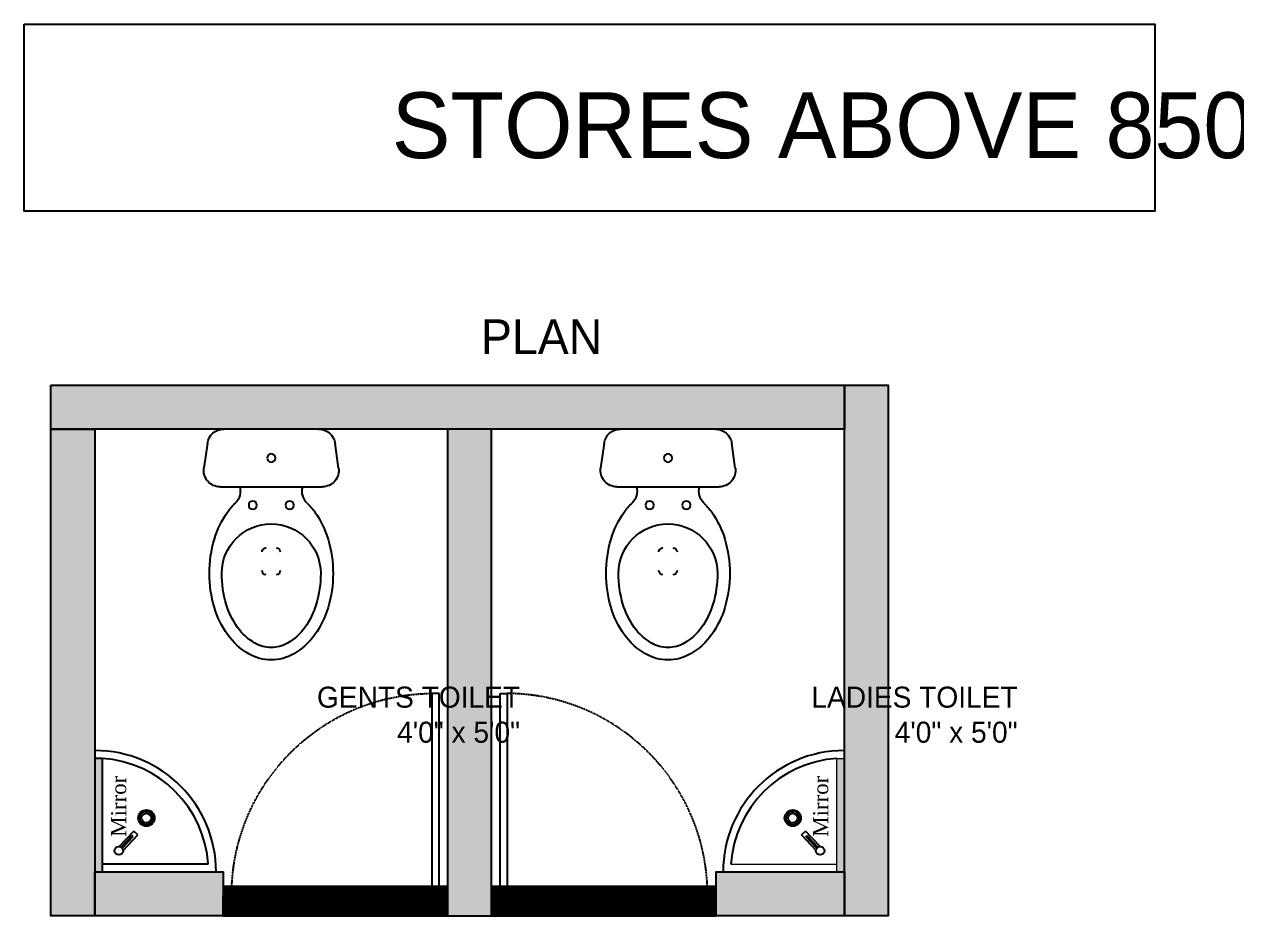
# Model space of a CAD drawing. Header units: millimetres. Extents: x 3470855 to 3479619, y -129111 to -121874.
# Drawn here: x 3470855 to 3474997, y -124920 to -121874 of the extents above; entities that cross this region are included whole.
import ezdxf

# ---------------------------------------------------------------- set-up
doc = ezdxf.new("R2010")
doc.units = ezdxf.units.MM
doc.header["$LTSCALE"] = 0.5
doc.header["$MEASUREMENT"] = 0
doc.linetypes.add('HIDDEN2', pattern=[0.1875, 0.125, -0.0625])
for name, color, linetype in [('A-Glazing', 4, 'Continuous'), ('door', 1, 'Continuous'), ('FINISHES', 7, 'Continuous'), ('hacth', 7, 'Continuous')]:
    doc.layers.add(name, color=color, linetype=linetype)
doc.layers.add('TEXT', color=7, linetype='Continuous', lineweight=30)
doc.styles.add('1', font='times.ttf')
doc.styles.add('ARIAL', font='eurr____.ttf', dxfattribs={"height": 6})
pattern_1 = [(45, (0, 208), (-0.0883883476483, 0.0883883476483), [])]

# ---------------------------------------------------------------- blocks, each defined once
blk = doc.blocks.new('dytyt')
at = {"color": 251, "true_color": 0x636466}
for p, q in [((3724428.6, -265177.9), (3724513.1, -265190)), ((3724364.3, -265582.5), (3724364.3, -265233.6)), ((3724561.5, -265245.7), (3724561.5, -265570.4)), ((3724513.1, -265626.2), (3724428.6, -265638.3))]:
    blk.add_line(p, q, dxfattribs=at)
for centre in [(3724301.7, -265345.2), (3724462.7, -265408.1), (3724301.7, -265471)]:
    blk.add_circle(centre, 14.1, dxfattribs=at)
for centre, radius, start, end in [((3724420.7, -265233.6), 56.3, 81.8699, 180), ((3724039.4, -265510.4), 309.3, 106.4817, 125.5377), ((3724068.7, -265609.4), 412.6, 90, 106.4817), ((3724068.7, -265609.4), 412.6, 73.5183, 90), ((3724097.9, -265510.4), 309.3, 54.4623, 73.5183), ((3724505.1, -265245.7), 56.3, 0, 81.8699), ((3723994.6, -265447.8), 232.3, 125.5377, 149.8906), ((3724039.4, -265510.4), 267.1, 106.4817, 125.5377), ((3724068.7, -265609.4), 370.3, 90, 106.4817), ((3724068.7, -265408.1), 169, 270, 90), ((3724142.7, -265447.8), 232.3, 44.309, 54.4623), ((3723994.6, -265447.8), 190.1, 125.5377, 149.8906), ((3724349.2, -265246.1), 56.3, 224.309, 285.5445), ((3723926.2, -265408.1), 153.2, 149.8906, 180), ((3723926.2, -265408.1), 110.9, 149.8906, 180), ((3724078, -265391.1), 14.1, 90, 180), ((3724141.9, -265391.1), 14.1, 0, 90), ((3723926.2, -265408.1), 153.2, 180, 210.1094), ((3723926.2, -265408.1), 110.9, 180, 210.1094), ((3724078, -265425.1), 14.1, 180, 270), ((3724141.9, -265425.1), 14.1, 270, 0), ((3723994.6, -265368.4), 190.1, 210.1094, 234.4623), ((3723994.6, -265368.4), 232.3, 210.1094, 234.4623), ((3724349.2, -265570), 56.3, 74.4555, 135.691), ((3724039.4, -265305.7), 267.1, 234.4623, 253.5183), ((3724142.7, -265368.4), 232.3, 305.5377, 315.691), ((3724039.4, -265305.7), 309.3, 234.4623, 253.5183), ((3724068.7, -265206.7), 370.3, 253.5183, 270), ((3724097.9, -265305.7), 309.3, 286.4817, 305.5377), ((3724420.7, -265582.5), 56.3, 180, 278.1301), ((3724505.1, -265570.4), 56.3, 278.1301, 0), ((3724068.7, -265206.7), 412.6, 253.5183, 270), ((3724068.7, -265206.7), 412.6, 270, 286.4817)]:
    blk.add_arc(centre, radius, start, end, dxfattribs=at)
blk = doc.blocks.new('rerr')
at = {"layer": 'A-Glazing', "lineweight": -2, "ltscale": 25}
h = blk.add_hatch(color=256, dxfattribs=at)
h.dxf.hatch_style = 1
h.paths.add_polyline_path([(3681807.5, -185693.4), (3681833.4, -185693.4), (3681833.4, -186081.2), (3681807.5, -186081.2)])
at = {"ltscale": 0.1}
for radius in [27.9, 22.9, 16.3]:
    blk.add_circle((3681657.1, -185897.5), radius, dxfattribs=at)
for radius, start, end in [(414.5, 90, 180), (388.6, 93.8226, 176.1774)]:
    blk.add_arc((3681833.4, -186081.2), radius, start, end, dxfattribs=at)
at = {"layer": 'A-Glazing', "lineweight": -2, "ltscale": 25}
blk.add_lwpolyline([(3681807.5, -185693.4), (3681833.4, -185693.4), (3681833.4, -186081.2), (3681807.5, -186081.2)], close=True, dxfattribs=at)
at = {"layer": 'FINISHES', "color": 0}
for p, q in [((3681686.4, -185955.1), (3681700.4, -185941.7)), ((3681736.5, -186007.9), (3681686.4, -185955.1)), ((3681750.6, -185994.5), (3681700.4, -185941.7)), ((3681701.7, -185960.6), (3681705.2, -185957.3)), ((3681739.4, -186000.3), (3681701.7, -185960.6)), ((3681705.2, -185957.3), (3681742.9, -185997))]:
    blk.add_line(p, q, dxfattribs=at)
blk.add_circle((3681751, -186009), 14.6, dxfattribs=at)
at = {"layer": 'TEXT', "color": 0, "lineweight": -2, "ltscale": 25}
for p, q in [((3681807.5, -186055.3), (3681807.5, -185693.4)), ((3681445.6, -186055.3), (3681807.5, -186055.3)), ((3681833.4, -186081.2), (3681418.8, -186081.2))]:
    blk.add_line(p, q, dxfattribs=at)
at = {"style": '1'}
blk.add_text('Mirror', height=51.82, rotation=90, dxfattribs=at).set_placement((3681778.2, -185961.4))
blk = doc.blocks.new('5454535')
at = {"layer": 'door'}
for points in [[(3698469.3, -261563.2), (3698469.3, -261525.7), (3698536.9, -261525.7), (3698536.9, -261554.2), (3698501.6, -261554.2), (3698501.6, -261563.2), (3698469.3, -261563.2)], [(3698469.3, -262238.6), (3698469.3, -262276.1), (3698536.9, -262276.1), (3698536.9, -262247.6), (3698501.6, -262247.6), (3698501.6, -262238.6), (3698469.3, -262238.6)]]:
    blk.add_lwpolyline(points, dxfattribs=at)
blk.add_lwpolyline([(3699212.2, -261554.2), (3699212.2, -261578.3), (3698536.9, -261578.3), (3698536.9, -261554.2)], close=True, dxfattribs=at)
at = {"layer": 'door', "color": 7, "linetype": 'HIDDEN2', "ltscale": 15}
blk.add_arc((3698538.4, -261573.8), 673.7, 269.8646, 359.6238, dxfattribs=at)

msp = doc.modelspace()

# ---------------------------------------------------------------- hatches: boundary and pattern name
at = {"layer": 'A-Glazing', "lineweight": -2, "ltscale": 25}
h = msp.add_hatch(color=256, dxfattribs=at)
h.dxf.hatch_style = 1
h.paths.add_polyline_path([(3471121.4, -124381.7), (3471095.5, -124381.7), (3471095.5, -124769.5), (3471121.4, -124769.5)])
at = {"layer": 'hacth', "ltscale": 0.5, "true_color": 0x636466, "transparency": 33554687}
h = msp.add_hatch(dxfattribs=at)
h.set_pattern_fill('ANSI31', color=251)
h.set_pattern_definition(pattern_1)
h.paths.add_polyline_path([(3473656.7, -123106.9), (3473806.7, -123106.9), (3473806.7, -124919.5), (3473656.7, -124919.5)])
h.paths.add_polyline_path([(3470945.5, -123106.9), (3473656.7, -123106.9), (3473656.7, -123256.9), (3470945.5, -123256.9)])
h.paths.add_polyline_path([(3472301.1, -124919.5), (3472451.1, -124919.5), (3472451.1, -123256.9), (3472301.1, -123256.9)])
h.paths.add_polyline_path([(3471095.5, -124919.5), (3470945.5, -124919.5), (3470945.5, -123256.9), (3471095.5, -123256.9)])
h.paths.add_polyline_path([(3471533.8, -124919.5), (3471095.5, -124919.5), (3471095.5, -124769.5), (3471533.8, -124769.5)])
h.paths.add_polyline_path([(3473656.7, -124919.5), (3473218.4, -124919.5), (3473218.4, -124769.5), (3473656.7, -124769.5)])
at = {"layer": 'hacth', "ltscale": 0.5, "true_color": 0x000000, "transparency": 33554687}
h = msp.add_hatch(dxfattribs=at)
h.set_pattern_fill('ANSI31', color=18)
h.set_pattern_definition([(45, (-917.30707, 208), (-0.0883883476483, 0.0883883476483), [])])
h.paths.add_polyline_path([(3472301.1, -124819.5), (3471533.8, -124819.5), (3471533.8, -124919.5), (3472301.1, -124919.5)])
h = msp.add_hatch(dxfattribs=at)
h.set_pattern_fill('ANSI31', color=18)
h.set_pattern_definition(pattern_1)
h.paths.add_polyline_path([(3473218.4, -124819.5), (3472451.1, -124819.5), (3472451.1, -124919.5), (3473218.4, -124919.5)])

# ---------------------------------------------------------------- linework, layer by layer
at = {"ltscale": 0.5}
for points in [[(3470854.5, -121873.5), (3474717, -121873.5), (3474717, -122512), (3470854.5, -122512)], [(3470945.5, -123106.9), (3473656.7, -123106.9), (3473656.7, -123256.9), (3470945.5, -123256.9)], [(3473656.7, -123106.9), (3473806.7, -123106.9), (3473806.7, -124919.5), (3473656.7, -124919.5)], [(3471095.5, -124919.5), (3470945.5, -124919.5), (3470945.5, -123256.9), (3471095.5, -123256.9)], [(3472301.1, -124919.5), (3472451.1, -124919.5), (3472451.1, -123256.9), (3472301.1, -123256.9)], [(3471533.8, -124919.5), (3471095.5, -124919.5), (3471095.5, -124769.5), (3471533.8, -124769.5)], [(3473656.7, -124919.5), (3473218.4, -124919.5), (3473218.4, -124769.5), (3473656.7, -124769.5)], [(3472301.1, -124819.5), (3471533.8, -124819.5), (3471533.8, -124919.5), (3472301.1, -124919.5)], [(3473218.4, -124819.5), (3472451.1, -124819.5), (3472451.1, -124919.5), (3473218.4, -124919.5)]]:
    msp.add_lwpolyline(points, close=True, dxfattribs=at)
at = {"ltscale": 0.1}
for radius in [27.9, 22.9, 16.3]:
    msp.add_circle((3471271.8, -124585.8), radius, dxfattribs=at)
for radius, start, end in [(414.5, 0, 90), (388.6, 3.8226, 86.1774)]:
    msp.add_arc((3471095.5, -124769.5), radius, start, end, dxfattribs=at)
at = {"layer": 'A-Glazing', "lineweight": -2, "ltscale": 25}
msp.add_lwpolyline([(3471121.4, -124381.7), (3471095.5, -124381.7), (3471095.5, -124769.5), (3471121.4, -124769.5)], close=True, dxfattribs=at)
at = {"layer": 'FINISHES', "color": 0}
for p, q in [((3471178.3, -124682.8), (3471228.4, -124630)), ((3471223.7, -124645.6), (3471186, -124685.3)), ((3471189.5, -124688.6), (3471227.2, -124648.9)), ((3471192.3, -124696.2), (3471242.5, -124643.4)), ((3471227.2, -124648.9), (3471223.7, -124645.6)), ((3471242.5, -124643.4), (3471228.4, -124630))]:
    msp.add_line(p, q, dxfattribs=at)
msp.add_circle((3471177.8, -124697.3), 14.6, dxfattribs=at)
at = {"layer": 'TEXT', "color": 0, "lineweight": -2, "ltscale": 25}
for p, q in [((3471121.4, -124743.6), (3471121.4, -124381.7)), ((3471095.5, -124769.5), (3471510, -124769.5)), ((3471483.3, -124743.6), (3471121.4, -124743.6))]:
    msp.add_line(p, q, dxfattribs=at)

# ---------------------------------------------------------------- block references
at = {"color": 3, "lineweight": 0, "xscale": -1, "rotation": 270}
for p in [(3737106.4, -3847818.4), (3738462, -3847818.4)]:
    msp.add_blockref('dytyt', p, dxfattribs=at)
at = {"color": 3, "lineweight": 0, "yscale": 1.022584201890711, "zscale": 1.022584201890711}
for p, xscale, rotation in [((3739733.2, -3906915.8), -1.022584201890711, 270), ((3205019, -3906915.8), 1.022584201890711, 90.00000000000003)]:
    msp.add_blockref('5454535', p, dxfattribs=dict(at, xscale=xscale, rotation=rotation))
at = {"lineweight": 0}
msp.add_blockref('rerr', (-208176.7, 61311.7), dxfattribs=at)

# ---------------------------------------------------------------- texts
at = {"style": '1'}
msp.add_text('Mirror', height=51.82, rotation=90, dxfattribs=at).set_placement((3471202.8, -124649.7))
at = {"layer": 'TEXT', "color": 0, "attachment_point": 3, "style": 'ARIAL'}
for s, width, gutter_width, insert, char_height in [('{\\fBahnschrift SemiLight|b0|i0|c0|p34;STORES ABOVE 850 SQFT}', 6327, 2109.1, (3475935.5, -122106.1, 889), 224.79), ('{\\fBahnschrift SemiLight|b0|i0|c0|p34;PLAN}', 3339, 1113.1, (3472829.5, -122881.8, 889), 118.63), ('{\\fBahnschrift SemiLight|b0|i0|c0|p34;GENTS TOILET \\P4\'0" x 5\'0"}', 2022.13, 674.1, (3472548.6, -124136.7, 889), 71.844), ('{\\fBahnschrift SemiLight|b0|i0|c0|p34;LADIES TOILET \\P4\'0" x 5\'0"}', 2022.13, 674.1, (3474248.7, -124136.7, 889), 71.844)]:
    msp.add_mtext_dynamic_manual_height_columns(s, width=width, gutter_width=gutter_width, heights=[0], dxfattribs=dict(at, insert=insert, char_height=char_height))

doc.saveas('drawing.dxf')
